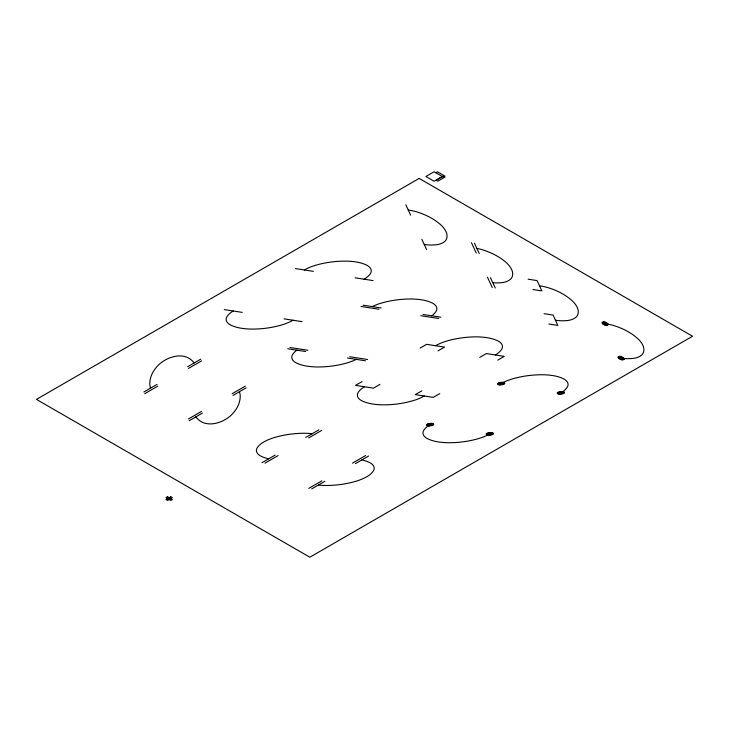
<?xml version="1.0" encoding="UTF-8"?>
<svg xmlns="http://www.w3.org/2000/svg" width="729" height="729" viewBox="0 0 729 729"><rect width="100%" height="100%" fill="white"/><g stroke="black" fill="none" stroke-linecap="round" stroke-linejoin="round"><path stroke-width="1.09" d="M435.833 172.764L437.473 171.816L444.909 176.108L443.268 177.056L434.101 171.78L425.9 176.518L434.101 181.257L442.303 176.518M143.905 391.974L157.027 384.402M187.645 366.723L200.767 359.151M144.707 393.706L157.828 386.124M188.447 368.446L201.569 360.873M188.447 418.956L201.569 411.384M232.187 393.706L245.308 386.124M189.248 420.679L202.37 413.106M232.988 395.428L246.11 387.855M362.094 381.586L355.533 385.368L373.467 388.147L380.028 384.356M420.05 348.125L426.611 344.334L444.544 347.104L437.983 350.895M262.003 462.687L275.125 455.115M305.743 437.436L318.865 429.855M264.992 463.152L278.113 455.57M308.732 437.892L321.853 430.32M421.845 390.826L415.284 394.617L433.208 397.387L439.769 393.596M479.8 357.365L486.361 353.583L504.286 356.353L497.725 360.144M308.732 488.403L321.853 480.83M352.471 463.152L365.594 455.57M311.72 488.867L324.842 481.286M355.46 463.608L368.582 456.035M528.097 279.189L537.054 280.574L541.866 290.917L532.899 289.531M295.391 268.573L313.324 271.352M355.141 277.822L373.066 280.592M544.107 313.68L553.065 315.065L557.867 325.416L548.91 324.031M363.188 305.196L381.121 307.966M422.938 314.436L440.863 317.206M361.001 306.453L378.934 309.233M420.751 315.703L438.676 318.473M224.313 309.615L242.247 312.386M284.064 318.855L301.988 321.626M289.923 347.496L307.857 350.266M349.674 356.736L367.598 359.506M287.736 348.754L305.67 351.524M347.487 358.003L365.411 360.773M169.21 497.606L170.823 498.536M167.47 498.618L169.082 499.547M474.433 243.158L479.235 253.501M490.444 277.649L495.246 288.001M471.444 242.693L476.256 253.045M487.455 277.184L492.257 287.536M405.834 204.813L410.646 215.164M421.845 239.312L426.647 249.655M361.885 459.899A27.638 15.956 0 0 1 369.403 462.432A13.104 7.563 0 0 1 373.357 470.952A27.638 15.956 0 0 1 367.033 476.611A43.284 24.996 0 0 1 357.046 480.912A65.391 37.753 0 0 1 327.667 485.459A43.284 24.996 0 0 1 318.373 485.022M268.7 458.823A27.638 15.956 0 0 1 261.182 456.29A13.104 7.563 0 0 1 257.228 447.77A27.638 15.956 0 0 1 263.552 442.111A43.284 24.996 0 0 1 273.539 437.81A65.391 37.753 0 0 1 302.918 433.263A43.284 24.996 0 0 1 312.212 433.7M239.449 391.692A43.284 24.996 0 0 1 240.206 397.059A65.391 37.753 0 0 1 232.332 414.026A43.284 24.996 0 0 1 224.878 419.786A27.638 15.956 0 0 1 215.091 423.44A13.104 7.563 0 0 1 200.329 421.152A27.638 15.956 0 0 1 195.937 416.815M150.566 388.138A43.284 24.996 0 0 1 149.81 382.771A65.391 37.753 0 0 1 157.683 365.803A43.284 24.996 0 0 1 165.137 360.044A27.638 15.956 0 0 1 174.924 356.39A13.104 7.563 0 0 1 189.686 358.677A27.638 15.956 0 0 1 194.078 363.015M489.861 433.883A43.284 24.996 0 0 1 479.873 438.184A65.391 37.753 0 0 1 450.486 442.731A43.284 24.996 0 0 1 438.111 441.883A27.638 15.956 0 0 1 427.75 438.812A13.104 7.563 0 0 1 423.795 430.292A27.638 15.956 0 0 1 430.11 424.642M424.251 396.002A43.284 24.996 0 0 1 414.263 400.303A65.391 37.753 0 0 1 384.876 404.85A43.284 24.996 0 0 1 372.501 404.003A27.638 15.956 0 0 1 362.14 400.932A13.104 7.563 0 0 1 358.185 392.412A27.638 15.956 0 0 1 364.5 386.762M356.326 359.361A43.284 24.996 0 0 1 348.653 362.422A65.391 37.753 0 0 1 319.266 366.969A43.284 24.996 0 0 1 306.891 366.131A27.638 15.956 0 0 1 296.53 363.051A13.104 7.563 0 0 1 292.575 354.531A27.638 15.956 0 0 1 296.885 350.166M293.031 320.241A43.284 24.996 0 0 1 283.043 324.542A65.391 37.753 0 0 1 253.656 329.089A43.284 24.996 0 0 1 241.281 328.25A27.638 15.956 0 0 1 230.92 325.17A13.104 7.563 0 0 1 226.965 316.65A27.638 15.956 0 0 1 233.28 311.001M560.938 392.849A27.638 15.956 0 0 0 567.253 387.19A13.104 7.563 0 0 0 563.298 378.67A27.638 15.956 0 0 0 552.928 375.599A43.284 24.996 0 0 0 540.554 374.752A65.391 37.753 0 0 0 511.175 379.299A43.284 24.996 0 0 0 501.188 383.6M435.577 345.719A43.284 24.996 0 0 1 445.565 341.418A65.391 37.753 0 0 1 474.944 336.871A43.284 24.996 0 0 1 487.318 337.718A27.638 15.956 0 0 1 497.688 340.789A13.104 7.563 0 0 1 501.643 349.309A27.638 15.956 0 0 1 495.328 354.968M372.282 306.599A43.284 24.996 0 0 1 379.955 303.537A65.391 37.753 0 0 1 409.334 298.999A43.284 24.996 0 0 1 421.708 299.838A27.638 15.956 0 0 1 432.078 302.909A13.104 7.563 0 0 1 436.033 311.429A27.638 15.956 0 0 1 431.723 315.794M304.358 269.967A43.284 24.996 0 0 1 314.345 265.666A65.391 37.753 0 0 1 343.724 261.119A43.284 24.996 0 0 1 356.098 261.957A27.638 15.956 0 0 1 366.468 265.028A13.104 7.563 0 0 1 370.423 273.548A27.638 15.956 0 0 1 364.108 279.207M605.07 323.621A43.284 24.996 0 0 1 616.515 326.464A65.391 37.753 0 0 1 638.03 338.885A43.284 24.996 0 0 1 642.951 345.491A27.638 15.956 0 0 1 643.525 352.216A13.104 7.563 0 0 1 632.717 358.458A27.638 15.956 0 0 1 621.081 358.121M539.46 285.75A43.284 24.996 0 0 1 550.905 288.593A65.391 37.753 0 0 1 572.42 301.004A43.284 24.996 0 0 1 577.341 307.62A27.638 15.956 0 0 1 577.915 314.336A13.104 7.563 0 0 1 567.107 320.578A27.638 15.956 0 0 1 555.471 320.241M492.795 282.724A27.638 15.956 0 0 0 501.497 282.697A13.104 7.563 0 0 0 512.305 276.455A27.638 15.956 0 0 0 511.731 269.739A43.284 24.996 0 0 0 506.81 263.123A65.391 37.753 0 0 0 485.295 250.712A43.284 24.996 0 0 0 476.875 248.407M424.251 244.479A27.638 15.956 0 0 0 435.887 244.816A13.104 7.563 0 0 0 446.695 238.574A27.638 15.956 0 0 0 446.121 231.858A43.284 24.996 0 0 0 441.2 225.252A65.391 37.753 0 0 0 419.685 212.832A43.284 24.996 0 0 0 408.24 209.988M426.456 424.779L426.884 425.59A2.761 1.595 0 0 0 427.923 425.9A4.328 2.497 0 0 0 429.162 425.982L432.097 425.526A4.328 2.497 0 0 0 433.099 425.098A2.761 1.595 0 0 0 433.728 424.533L433.336 423.686A2.761 1.595 0 0 0 432.297 423.376A4.328 2.497 0 0 0 431.058 423.294L428.123 423.749A4.328 2.497 0 0 0 427.121 424.178A2.934 1.695 0 0 0 426.456 424.779M427.185 424.752L427.531 425.399A2.214 1.276 0 0 0 428.36 425.645A3.463 1.996 0 0 0 429.354 425.718L431.705 425.353A3.463 1.996 0 0 0 432.497 425.007A2.214 1.276 0 0 0 433.008 424.551L432.689 423.877A2.214 1.276 0 0 0 431.86 423.631A3.463 1.996 0 0 0 430.866 423.558L428.515 423.923A3.463 1.996 0 0 0 427.723 424.269A2.351 1.358 0 0 0 427.185 424.752M427.914 424.725L428.178 425.207A1.658 0.957 0 0 0 428.798 425.399A2.597 1.504 0 0 0 429.536 425.444L431.304 425.171A2.597 1.504 0 0 0 431.905 424.916A1.658 0.957 0 0 0 432.279 424.579L432.042 424.068A1.658 0.957 0 0 0 431.422 423.877A2.597 1.504 0 0 0 430.684 423.831L428.916 424.105A2.597 1.504 0 0 0 428.315 424.36A1.759 1.021 0 0 0 427.914 424.725M428.643 424.697C431.55 426.501 432.242 422.583 428.643 424.697M429.381 424.67L430.839 424.524L429.381 424.67M486.197 434.019L486.635 434.839A2.761 1.595 0 0 0 487.674 435.14A4.328 2.497 0 0 0 488.913 435.231L491.847 434.776A4.328 2.497 0 0 0 492.85 434.347A2.761 1.595 0 0 0 493.478 433.782L493.086 432.926A2.761 1.595 0 0 0 492.048 432.616A4.328 2.497 0 0 0 490.808 432.534L487.874 432.99A4.328 2.497 0 0 0 486.872 433.418A2.934 1.695 0 0 0 486.197 434.019M486.936 433.992L487.282 434.648A2.214 1.276 0 0 0 488.111 434.894A3.463 1.996 0 0 0 489.104 434.958L491.455 434.593A3.463 1.996 0 0 0 492.248 434.247A2.214 1.276 0 0 0 492.758 433.801L492.44 433.117A2.214 1.276 0 0 0 491.61 432.871A3.463 1.996 0 0 0 490.617 432.807L488.266 433.172A3.463 1.996 0 0 0 487.473 433.509A2.351 1.358 0 0 0 486.936 433.992M487.665 433.965L487.929 434.457A1.658 0.957 0 0 0 488.548 434.639A2.597 1.504 0 0 0 489.287 434.694L491.054 434.42A2.597 1.504 0 0 0 491.656 434.156A1.658 0.957 0 0 0 492.029 433.819L491.793 433.308A1.658 0.957 0 0 0 491.173 433.126A2.597 1.504 0 0 0 490.426 433.072L488.667 433.345A2.597 1.504 0 0 0 488.066 433.6A1.759 1.021 0 0 0 487.665 433.965M488.394 433.937C491.291 435.742 491.993 431.823 488.394 433.937M489.132 433.91L490.59 433.764L489.132 433.91M497.533 383.736L497.962 384.557A2.761 1.595 0 0 0 499.001 384.866A4.328 2.497 0 0 0 500.24 384.948L503.174 384.493A4.328 2.497 0 0 0 504.176 384.065A2.761 1.595 0 0 0 504.805 383.5L504.413 382.643A2.761 1.595 0 0 0 503.374 382.342A4.328 2.497 0 0 0 502.135 382.251L499.201 382.707A4.328 2.497 0 0 0 498.199 383.144A2.934 1.695 0 0 0 497.533 383.736M498.262 383.709L498.609 384.365A2.214 1.276 0 0 0 499.438 384.611A3.463 1.996 0 0 0 500.431 384.675L502.782 384.32A3.463 1.996 0 0 0 503.575 383.973A2.214 1.276 0 0 0 504.085 383.518L503.766 382.834A2.214 1.276 0 0 0 502.937 382.588A3.463 1.996 0 0 0 501.944 382.525L499.593 382.889A3.463 1.996 0 0 0 498.8 383.235A2.351 1.358 0 0 0 498.262 383.709M498.991 383.682L499.256 384.174A1.658 0.957 0 0 0 499.875 384.356A2.597 1.504 0 0 0 500.613 384.411L502.381 384.137A2.597 1.504 0 0 0 502.983 383.882A1.658 0.957 0 0 0 503.356 383.536L503.119 383.026A1.658 0.957 0 0 0 502.5 382.843A2.597 1.504 0 0 0 501.762 382.798L499.994 383.062A2.597 1.504 0 0 0 499.392 383.326A1.759 1.021 0 0 0 498.991 383.682M499.72 383.654C502.627 385.459 503.32 381.54 499.72 383.654M500.459 383.627L501.916 383.49L500.459 383.627M557.275 392.986L557.712 393.797A2.761 1.595 0 0 0 558.751 394.107A4.328 2.497 0 0 0 559.99 394.189L562.925 393.733A4.328 2.497 0 0 0 563.927 393.305A2.761 1.595 0 0 0 564.556 392.74L564.164 391.892A2.761 1.595 0 0 0 563.125 391.582A4.328 2.497 0 0 0 561.886 391.5L558.952 391.956A4.328 2.497 0 0 0 557.949 392.384A2.934 1.695 0 0 0 557.275 392.986M558.013 392.958L558.359 393.605A2.214 1.276 0 0 0 559.189 393.851A3.463 1.996 0 0 0 560.182 393.924L562.533 393.56A3.463 1.996 0 0 0 563.326 393.213A2.214 1.276 0 0 0 563.836 392.767L563.517 392.084A2.214 1.276 0 0 0 562.688 391.837A3.463 1.996 0 0 0 561.694 391.765L559.343 392.129A3.463 1.996 0 0 0 558.551 392.475A2.351 1.358 0 0 0 558.013 392.958M558.742 392.931L559.006 393.414A1.658 0.957 0 0 0 559.626 393.605A2.597 1.504 0 0 0 560.364 393.651L562.132 393.378A2.597 1.504 0 0 0 562.733 393.122A1.658 0.957 0 0 0 563.107 392.785L562.87 392.275A1.658 0.957 0 0 0 562.25 392.084A2.597 1.504 0 0 0 561.503 392.038L559.744 392.311A2.597 1.504 0 0 0 559.143 392.567A1.759 1.021 0 0 0 558.742 392.931M559.471 392.904C562.369 394.708 563.07 390.79 559.471 392.904M560.209 392.876L561.667 392.731L560.209 392.876M605.681 323.849L604.459 323.394L605.681 323.849M606.291 324.077C602.865 325.098 604.332 321.052 606.291 324.077M606.893 324.305L606.246 324.678A1.658 0.957 0 0 1 605.553 324.66A2.597 1.504 0 0 1 604.86 324.487L603.576 323.749A2.597 1.504 0 0 1 603.275 323.348A1.759 1.021 0 0 1 603.238 322.92L603.894 322.573A1.658 0.957 0 0 1 604.587 322.592A2.597 1.504 0 0 1 605.28 322.765L606.564 323.503A2.597 1.504 0 0 1 606.865 323.904A1.658 0.957 0 0 1 606.893 324.305M607.503 324.533L606.637 325.034A2.214 1.276 0 0 1 605.708 325.006A3.463 1.996 0 0 1 604.797 324.779L603.074 323.785A3.463 1.996 0 0 1 602.683 323.257A2.351 1.358 0 0 1 602.628 322.683L603.503 322.218A2.214 1.276 0 0 1 604.432 322.245A3.463 1.996 0 0 1 605.343 322.473L607.066 323.466A3.463 1.996 0 0 1 607.457 323.995A2.214 1.276 0 0 1 607.503 324.533M608.114 324.76L607.038 325.38A2.761 1.595 0 0 1 605.872 325.353A4.328 2.497 0 0 1 604.724 325.07L602.573 323.822A4.328 2.497 0 0 1 602.081 323.166A2.934 1.695 0 0 1 602.017 322.446L603.102 321.872A2.761 1.595 0 0 1 604.268 321.899A4.328 2.497 0 0 1 605.416 322.182L607.567 323.43A4.328 2.497 0 0 1 608.059 324.086A2.761 1.595 0 0 1 608.114 324.76M621.691 358.349L620.47 357.884L621.691 358.349M622.302 358.577C618.875 359.588 620.343 355.552 622.302 358.577M622.903 358.805L622.256 359.178A1.658 0.957 0 0 1 621.564 359.16A2.597 1.504 0 0 1 620.871 358.987L619.586 358.24A2.597 1.504 0 0 1 619.286 357.848A1.759 1.021 0 0 1 619.249 357.42L619.905 357.064A1.658 0.957 0 0 1 620.598 357.092A2.597 1.504 0 0 1 621.29 357.256L622.575 358.003A2.597 1.504 0 0 1 622.876 358.404A1.658 0.957 0 0 1 622.903 358.805M623.514 359.033L622.648 359.525A2.214 1.276 0 0 1 621.719 359.506A3.463 1.996 0 0 1 620.807 359.279L619.085 358.285A3.463 1.996 0 0 1 618.693 357.757A2.351 1.358 0 0 1 618.639 357.183L619.504 356.718A2.214 1.276 0 0 1 620.443 356.745A3.463 1.996 0 0 1 621.354 356.973L623.076 357.966A3.463 1.996 0 0 1 623.468 358.495A2.214 1.276 0 0 1 623.514 359.033M624.124 359.26L623.049 359.88A2.761 1.595 0 0 1 621.883 359.844A4.328 2.497 0 0 1 620.734 359.561L618.584 358.322A4.328 2.497 0 0 1 618.092 357.657A2.934 1.695 0 0 1 618.028 356.946L619.112 356.363A2.761 1.595 0 0 1 620.279 356.399A4.328 2.497 0 0 1 621.427 356.681L623.577 357.921A4.328 2.497 0 0 1 624.07 358.586A2.761 1.595 0 0 1 624.124 359.26M419.175 178.423L36.45 399.383L309.825 557.22L692.55 336.251L419.175 178.423M443.268 176.108L436.088 180.254L437.728 181.202L444.909 177.056L443.268 176.108M167.47 496.722L165.93 497.606L170.823 500.431L172.363 499.547L167.47 496.722M170.75 496.722L165.93 499.502L167.542 500.431L172.363 497.652L170.75 496.722"/></g></svg>
